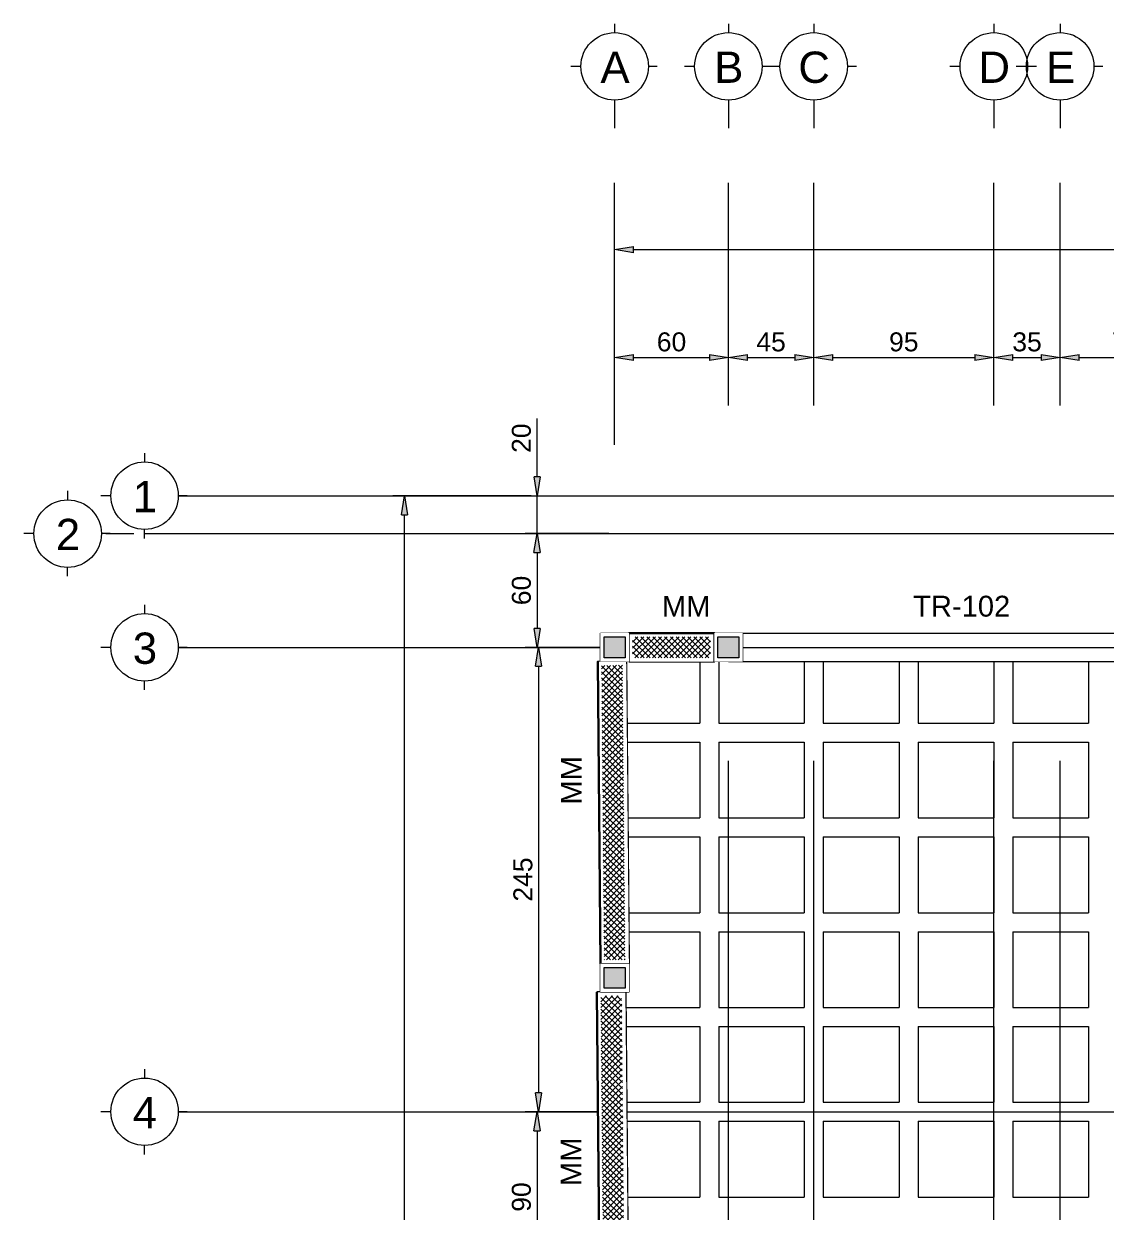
# Model space of a CAD drawing. Header units: metres. Extents: x -44 to 49.1, y -18.2 to 16.5.
# Drawn here: x -1.75 to 3.95, y 9.76 to 16.02 of the extents above; entities that cross this region are included whole.
import ezdxf
from ezdxf.enums import TextEntityAlignment as Align

# ---------------------------------------------------------------- set-up
doc = ezdxf.new("R2010")
doc.units = ezdxf.units.M
doc.set_wipeout_variables(frame=1)
doc.header["$PDMODE"] = 35
doc.linetypes.add('CENTER2', pattern=[1.125, 0.75, -0.125, 0.125, -0.125])
for name, color, linetype, lineweight in [('.S-Castillos', 1, 'Continuous', 5), ('.S-Cotas', 11, 'Continuous', 15), ('.S-Dimensiones', 11, 'Continuous', 15), ('.S-Ejes', 251, 'CENTER2', 5), ('.S-Muros', 1, 'Continuous', 30), ('.S-Nervaduras', 86, 'Continuous', 13), ('.S-Textos', 5, 'Continuous', 15), ('.S-Vigas_Concreto', 2, 'Continuous', 20)]:
    doc.layers.add(name, color=color, linetype=linetype, lineweight=lineweight)
doc.styles.add('General', font='arial.ttf')
doc.styles.add('Texto_Minimo', font='arial.ttf', dxfattribs={"height": 1.8})
doc.dimstyles.new('Generales', dxfattribs={"dimscale": 0, "dimtxt": 2, "dimasz": 2, "dimexe": 1.25, "dimexo": 0.625, "dimtad": 1, "dimdec": 0, "dimlfac": 100, "dimzin": 1, "dimdsep": 46, "dimtxsty": 'General', "dimblk": 'FLECHA', "dimcen": 2, "dimclrd": 11, "dimclre": 11, "dimclrt": 5, "dimadec": 0, "dimazin": 0, "dimtfac": 1, "dimtdec": 0, "dimtmove": 0, "dimatfit": 3, "dimfxl": 1, "dimlwd": 13, "dimlwe": 13, "dimarcsym": 0})

# ---------------------------------------------------------------- blocks, each defined once
blk = doc.blocks.new('*U33')
for p, q in [((0, 4.5), (0, 3.56)), ((-3.56, 0), (-4.63, 0)), ((4.5, 0), (3.56, 0)), ((0, -3.56), (0, -6.52))]:
    blk.add_line(p, q)
blk.add_circle((0, 0), 3.56)
at = {"color": 1, "style": 'General'}
blk.add_attdef('EJE', text='', height=3.3, dxfattribs=at).set_placement((0.04, -0.09), align=Align.MIDDLE_CENTER)
blk = doc.blocks.new('*U34')
for p, q in [((0, 4.5), (0, 3.56)), ((-3.56, 0), (-4.63, 0)), ((4.5, 0), (3.56, 0)), ((4.03, 0), (6.98, 0)), ((0, -4.5), (0, -3.56))]:
    blk.add_line(p, q)
blk.add_circle((0, 0), 3.56)
at = {"color": 1, "style": 'General'}
blk.add_attdef('EJE', text='', height=3.3, dxfattribs=at).set_placement((0.04, -0.09), align=Align.MIDDLE_CENTER)
blk = doc.blocks.new('FLECHA')
at = {"linetype": 'Continuous'}
blk.add_hatch(color=5, dxfattribs=at).paths.add_polyline_path([(0, 0), (-1, 0.1621), (-1, -0.1574)])
at = {"color": 5, "linetype": 'Continuous'}
blk.add_line((-1, 0.1621), (-1, -0.1574), dxfattribs=at)
blk.add_lwpolyline([(-1, 0.1621), (0, 0), (-1, -0.1574)], dxfattribs=at)
blk = doc.blocks.new('*D35')
at = {"layer": '.S-Dimensiones', "color": 11, "linetype": 'Continuous', "lineweight": 13, "transparency": 16777216}
for p, q in [((1.3639, 14.0124), (1.3639, 14.3237)), ((1.9639, 14.0124), (1.9639, 14.3237)), ((1.4639, 14.2612), (1.8639, 14.2612))]:
    blk.add_line(p, q, dxfattribs=at)
at = {"layer": 'Defpoints', "color": 0, "transparency": 16777216}
for p in [(1.9639, 14.2612), (1.3639, 13.9811), (1.9639, 13.9811)]:
    blk.add_point(p, dxfattribs=at)
at = {"layer": '.S-Dimensiones', "color": 11, "lineweight": 13, "transparency": 16777216, "xscale": 0.1, "yscale": 0.1, "zscale": 0.1, "rotation": 180}
blk.add_blockref('FLECHA', (1.3639, 14.2612), dxfattribs=at)
at = {"layer": '.S-Dimensiones', "color": 11, "lineweight": 13, "transparency": 16777216, "xscale": 0.1, "yscale": 0.1, "zscale": 0.1}
blk.add_blockref('FLECHA', (1.9639, 14.2612), dxfattribs=at)
at = {"layer": '.S-Dimensiones', "color": 5, "transparency": 16777216, "insert": (1.6639, 14.3435), "char_height": 0.1, "attachment_point": 5, "style": 'General'}
blk.add_mtext('60', dxfattribs=at)
blk = doc.blocks.new('*D36')
at = {"layer": '.S-Dimensiones', "color": 11, "linetype": 'Continuous', "lineweight": 13, "transparency": 16777216}
for p, q in [((1.9639, 14.0124), (1.9639, 14.3237)), ((2.4139, 14.013), (2.4139, 14.3237)), ((2.0639, 14.2612), (2.3139, 14.2612))]:
    blk.add_line(p, q, dxfattribs=at)
at = {"layer": 'Defpoints', "color": 0, "transparency": 16777216}
for p in [(2.4139, 14.2612), (1.9639, 13.9811), (2.4139, 13.9818)]:
    blk.add_point(p, dxfattribs=at)
at = {"layer": '.S-Dimensiones', "color": 11, "lineweight": 13, "transparency": 16777216, "xscale": 0.1, "yscale": 0.1, "zscale": 0.1, "rotation": 180}
blk.add_blockref('FLECHA', (1.9639, 14.2612), dxfattribs=at)
at = {"layer": '.S-Dimensiones', "color": 11, "lineweight": 13, "transparency": 16777216, "xscale": 0.1, "yscale": 0.1, "zscale": 0.1}
blk.add_blockref('FLECHA', (2.4139, 14.2612), dxfattribs=at)
at = {"layer": '.S-Dimensiones', "color": 5, "transparency": 16777216, "insert": (2.1889, 14.3433), "char_height": 0.1, "attachment_point": 5, "style": 'General'}
blk.add_mtext('45', dxfattribs=at)
blk = doc.blocks.new('*D37')
at = {"layer": '.S-Dimensiones', "color": 11, "linetype": 'Continuous', "lineweight": 13, "transparency": 16777216}
for p, q in [((2.4139, 14.013), (2.4139, 14.3237)), ((3.3639, 14.0161), (3.3639, 14.3237)), ((2.5139, 14.2612), (3.2639, 14.2612))]:
    blk.add_line(p, q, dxfattribs=at)
at = {"layer": 'Defpoints', "color": 0, "transparency": 16777216}
for p in [(3.3639, 14.2612), (2.4139, 13.9818), (3.3639, 13.9848)]:
    blk.add_point(p, dxfattribs=at)
at = {"layer": '.S-Dimensiones', "color": 11, "lineweight": 13, "transparency": 16777216, "xscale": 0.1, "yscale": 0.1, "zscale": 0.1, "rotation": 180}
blk.add_blockref('FLECHA', (2.4139, 14.2612), dxfattribs=at)
at = {"layer": '.S-Dimensiones', "color": 11, "lineweight": 13, "transparency": 16777216, "xscale": 0.1, "yscale": 0.1, "zscale": 0.1}
blk.add_blockref('FLECHA', (3.3639, 14.2612), dxfattribs=at)
at = {"layer": '.S-Dimensiones', "color": 5, "transparency": 16777216, "insert": (2.8889, 14.3435), "char_height": 0.1, "attachment_point": 5, "style": 'General'}
blk.add_mtext('95', dxfattribs=at)
blk = doc.blocks.new('*D38')
at = {"layer": '.S-Dimensiones', "color": 11, "linetype": 'Continuous', "lineweight": 13, "transparency": 16777216}
for p, q in [((3.3639, 14.0161), (3.3639, 14.3237)), ((3.7139, 14.022), (3.7139, 14.3237)), ((3.4639, 14.2612), (3.6139, 14.2612))]:
    blk.add_line(p, q, dxfattribs=at)
at = {"layer": 'Defpoints', "color": 0, "transparency": 16777216}
for p in [(3.7139, 14.2612), (3.3639, 13.9848), (3.7139, 13.9907)]:
    blk.add_point(p, dxfattribs=at)
at = {"layer": '.S-Dimensiones', "color": 11, "lineweight": 13, "transparency": 16777216, "xscale": 0.1, "yscale": 0.1, "zscale": 0.1, "rotation": 180}
blk.add_blockref('FLECHA', (3.3639, 14.2612), dxfattribs=at)
at = {"layer": '.S-Dimensiones', "color": 11, "lineweight": 13, "transparency": 16777216, "xscale": 0.1, "yscale": 0.1, "zscale": 0.1}
blk.add_blockref('FLECHA', (3.7139, 14.2612), dxfattribs=at)
at = {"layer": '.S-Dimensiones', "color": 5, "transparency": 16777216, "insert": (3.5389, 14.3435), "char_height": 0.1, "attachment_point": 5, "style": 'General'}
blk.add_mtext('35', dxfattribs=at)
blk = doc.blocks.new('*D39')
at = {"layer": '.S-Dimensiones', "color": 11, "linetype": 'Continuous', "lineweight": 13, "transparency": 16777216}
for p, q in [((3.7139, 14.022), (3.7139, 14.3237)), ((4.4139, 14.0312), (4.4139, 14.3237)), ((3.8139, 14.2612), (4.3139, 14.2612))]:
    blk.add_line(p, q, dxfattribs=at)
at = {"layer": 'Defpoints', "color": 0, "transparency": 16777216}
for p in [(4.4139, 14.2612), (3.7139, 13.9907), (4.4139, 14)]:
    blk.add_point(p, dxfattribs=at)
at = {"layer": '.S-Dimensiones', "color": 11, "lineweight": 13, "transparency": 16777216, "xscale": 0.1, "yscale": 0.1, "zscale": 0.1, "rotation": 180}
blk.add_blockref('FLECHA', (3.7139, 14.2612), dxfattribs=at)
at = {"layer": '.S-Dimensiones', "color": 11, "lineweight": 13, "transparency": 16777216, "xscale": 0.1, "yscale": 0.1, "zscale": 0.1}
blk.add_blockref('FLECHA', (4.4139, 14.2612), dxfattribs=at)
at = {"layer": '.S-Dimensiones', "color": 5, "transparency": 16777216, "insert": (4.0639, 14.3435), "char_height": 0.1, "attachment_point": 5, "style": 'General'}
blk.add_mtext('70', dxfattribs=at)
blk = doc.blocks.new('*D48')
at = {"layer": '.S-Dimensiones', "color": 11, "linetype": 'Continuous', "lineweight": 13, "transparency": 16777216}
for p, q in [((1.3639, 13.8001), (1.3639, 14.8932)), ((9.1139, 13.8001), (9.1139, 14.8932)), ((1.4639, 14.8307), (9.0139, 14.8307))]:
    blk.add_line(p, q, dxfattribs=at)
at = {"layer": 'Defpoints', "color": 0, "transparency": 16777216}
for p in [(9.1139, 14.8307), (1.3639, 13.7689), (9.1139, 13.7689)]:
    blk.add_point(p, dxfattribs=at)
at = {"layer": '.S-Dimensiones', "color": 11, "lineweight": 13, "transparency": 16777216, "xscale": 0.1, "yscale": 0.1, "zscale": 0.1, "rotation": 180}
blk.add_blockref('FLECHA', (1.3639, 14.8307), dxfattribs=at)
at = {"layer": '.S-Dimensiones', "color": 11, "lineweight": 13, "transparency": 16777216, "xscale": 0.1, "yscale": 0.1, "zscale": 0.1}
blk.add_blockref('FLECHA', (9.1139, 14.8307), dxfattribs=at)
at = {"layer": '.S-Dimensiones', "color": 5, "transparency": 16777216, "insert": (5.2389, 14.9128), "char_height": 0.1, "attachment_point": 5, "style": 'General'}
blk.add_mtext('775', dxfattribs=at)
blk = doc.blocks.new('*D49')
at = {"layer": '.S-Dimensiones', "color": 11, "linetype": 'Continuous', "lineweight": 13, "transparency": 16777216}
for p, q in [((1.3327, 13.3325), (0.8921, 13.3325)), ((0.9546, 13.2325), (0.9546, 12.8325)), ((1.3327, 12.7325), (0.8921, 12.7325))]:
    blk.add_line(p, q, dxfattribs=at)
at = {"layer": 'Defpoints', "color": 0, "transparency": 16777216}
for p in [(1.3639, 13.3325), (0.9546, 12.7325), (1.3639, 12.7325)]:
    blk.add_point(p, dxfattribs=at)
at = {"layer": '.S-Dimensiones', "color": 11, "lineweight": 13, "transparency": 16777216, "xscale": 0.1, "yscale": 0.1, "zscale": 0.1}
for p, rotation in [((0.9546, 13.3325), 90), ((0.9546, 12.7325), 270)]:
    blk.add_blockref('FLECHA', p, dxfattribs=dict(at, rotation=rotation))
at = {"layer": '.S-Dimensiones', "color": 5, "transparency": 16777216, "insert": (0.8723, 13.0325), "char_height": 0.1, "attachment_point": 5, "rotation": 90, "style": 'General'}
blk.add_mtext('60', dxfattribs=at)
blk = doc.blocks.new('*D50')
at = {"layer": '.S-Dimensiones', "color": 11, "linetype": 'Continuous', "lineweight": 13, "transparency": 16777216}
for p, q in [((1.3327, 12.7325), (0.9002, 12.7325)), ((0.9627, 12.6325), (0.9627, 10.3825)), ((1.3327, 10.2825), (0.9002, 10.2825))]:
    blk.add_line(p, q, dxfattribs=at)
at = {"layer": 'Defpoints', "color": 0, "transparency": 16777216}
for p in [(1.3639, 12.7325), (0.9627, 10.2825), (1.3639, 10.2825)]:
    blk.add_point(p, dxfattribs=at)
at = {"layer": '.S-Dimensiones', "color": 11, "lineweight": 13, "transparency": 16777216, "xscale": 0.1, "yscale": 0.1, "zscale": 0.1}
for p, rotation in [((0.9627, 12.7325), 90), ((0.9627, 10.2825), 270)]:
    blk.add_blockref('FLECHA', p, dxfattribs=dict(at, rotation=rotation))
at = {"layer": '.S-Dimensiones', "color": 5, "transparency": 16777216, "insert": (0.8804, 11.5075), "char_height": 0.1, "attachment_point": 5, "rotation": 90, "style": 'General'}
blk.add_mtext('245', dxfattribs=at)
blk = doc.blocks.new('*D51')
at = {"layer": '.S-Dimensiones', "color": 11, "linetype": 'Continuous', "lineweight": 13, "transparency": 16777216}
for p, q in [((1.3327, 10.2825), (0.8921, 10.2825)), ((0.9546, 10.1825), (0.9546, 9.4825)), ((1.3327, 9.3825), (0.8921, 9.3825))]:
    blk.add_line(p, q, dxfattribs=at)
at = {"layer": 'Defpoints', "color": 0, "transparency": 16777216}
for p in [(1.3639, 10.2825), (0.9546, 9.3825), (1.3639, 9.3825)]:
    blk.add_point(p, dxfattribs=at)
at = {"layer": '.S-Dimensiones', "color": 11, "lineweight": 13, "transparency": 16777216, "xscale": 0.1, "yscale": 0.1, "zscale": 0.1}
for p, rotation in [((0.9546, 10.2825), 90), ((0.9546, 9.3825), 270)]:
    blk.add_blockref('FLECHA', p, dxfattribs=dict(at, rotation=rotation))
at = {"layer": '.S-Dimensiones', "color": 5, "transparency": 16777216, "insert": (0.8723, 9.8325), "char_height": 0.1, "attachment_point": 5, "rotation": 90, "style": 'General'}
blk.add_mtext('90', dxfattribs=at)
blk = doc.blocks.new('*D66')
at = {"layer": '.S-Dimensiones', "color": 11, "linetype": 'Continuous', "lineweight": 13, "transparency": 16777216}
for p, q in [((0.9234, 13.5325), (0.1936, 13.5325)), ((0.2561, 0.983), (0.2561, 13.4325)), ((0.9234, 0.883), (0.1936, 0.883))]:
    blk.add_line(p, q, dxfattribs=at)
at = {"layer": 'Defpoints', "color": 0, "transparency": 16777216}
for p in [(0.2561, 13.5325), (0.9546, 13.5325), (0.9546, 0.883)]:
    blk.add_point(p, dxfattribs=at)
at = {"layer": '.S-Dimensiones', "color": 11, "lineweight": 13, "transparency": 16777216, "xscale": 0.1, "yscale": 0.1, "zscale": 0.1}
for p, rotation in [((0.2561, 13.5325), 90), ((0.2561, 0.883), 270)]:
    blk.add_blockref('FLECHA', p, dxfattribs=dict(at, rotation=rotation))
at = {"layer": '.S-Dimensiones', "color": 5, "transparency": 16777216, "insert": (0.1738, 7.2077), "char_height": 0.1, "attachment_point": 5, "rotation": 90, "style": 'General'}
blk.add_mtext('1265', dxfattribs=at)
blk = doc.blocks.new('*D67')
at = {"layer": '.S-Dimensiones', "color": 11, "linetype": 'Continuous', "lineweight": 13, "transparency": 16777216}
for p, q in [((0.9546, 13.6325), (0.9546, 13.9396)), ((-0.906, 13.5325), (1.0171, 13.5325)), ((0.9546, 13.3325), (0.9546, 13.5325)), ((1.3327, 13.3325), (0.8921, 13.3325)), ((0.9546, 13.2325), (0.9546, 13.1325))]:
    blk.add_line(p, q, dxfattribs=at)
at = {"layer": 'Defpoints', "color": 0, "transparency": 16777216}
for p in [(-0.9372, 13.5325), (0.9546, 13.5325), (1.3639, 13.3325)]:
    blk.add_point(p, dxfattribs=at)
at = {"layer": '.S-Dimensiones', "color": 11, "lineweight": 13, "transparency": 16777216, "xscale": 0.1, "yscale": 0.1, "zscale": 0.1}
for p, rotation in [((0.9546, 13.5325), 270), ((0.9546, 13.3325), 90)]:
    blk.add_blockref('FLECHA', p, dxfattribs=dict(at, rotation=rotation))
at = {"layer": '.S-Dimensiones', "color": 5, "transparency": 16777216, "insert": (0.8723, 13.836), "char_height": 0.1, "attachment_point": 5, "rotation": 90, "style": 'General'}
blk.add_mtext('20', dxfattribs=at)
blk = doc.blocks.new('*U168')
blk.add_lwpolyline([(-0.0751, -0.075), (-0.0751, 0.075), (0.0749, 0.075), (0.0749, -0.075), (-0.0751, -0.075)])
blk.add_wipeout([(-0.0751, -0.075), (0.0749, -0.075), (0.0749, 0.075), (-0.0751, 0.075)])
h = blk.add_hatch(color=256)
h.dxf.hatch_style = 1
h.paths.add_polyline_path([(-0.0551, -0.055), (-0.0551, 0.055), (0.0549, 0.055), (0.0549, -0.055)])
blk.add_lwpolyline([(-0.0551, -0.055), (-0.0551, 0.055), (0.0549, 0.055), (0.0549, -0.055)], close=True)
blk = doc.blocks.new('*U1098')
for points in [[(-0.5, -0.075), (-0.05, -0.075), (-0.05, 0.075), (-0.5, 0.075)], [(-0.48, -0.055), (-0.07, -0.055), (-0.07, 0.055), (-0.48, 0.055)]]:
    blk.add_lwpolyline(points, close=True)
blk.add_wipeout([(-0.5, -0.075), (-0.05, -0.075), (-0.05, 0.075), (-0.5, 0.075)])
at = {"linetype": 'ByBlock', "lineweight": 5}
h = blk.add_hatch(dxfattribs=at)
h.set_pattern_fill('ANSI37', color=2, scale=0.0069)
h.set_pattern_definition([(45, (-0.55, -3e-16), (-0.0154909, 0.0154909), []), (135, (-0.55, -3e-16), (-0.0154909, -0.0154909), [])])
h.paths.add_polyline_path([(-0.48, 0.055), (-0.48, -0.055), (-0.07, -0.055), (-0.07, 0.055)])
blk.add_line((-0.5, 0.075), (-0.05, 0.075))
blk = doc.blocks.new('*U1112')
for points in [[(-0.5, -0.0705), (1.5564, -0.0705), (1.5564, 0.0795), (-0.5, 0.0795)], [(-0.48, -0.0505), (1.5364, -0.0505), (1.5364, 0.0595), (-0.48, 0.0595)]]:
    blk.add_lwpolyline(points, close=True)
blk.add_wipeout([(-0.5, -0.0705), (1.5564, -0.0705), (1.5564, 0.0795), (-0.5, 0.0795)])
at = {"linetype": 'ByBlock', "lineweight": 5}
h = blk.add_hatch(dxfattribs=at)
h.set_pattern_fill('ANSI37', color=2, scale=0.0069)
h.set_pattern_definition([(45, (1.056388, 0.009042), (-0.01549094, 0.01549094), []), (135, (1.056388, 0.009042), (-0.01549094, -0.01549094), [])])
h.paths.add_polyline_path([(1.5364, -0.0505), (1.5364, 0.0595), (-0.48, 0.0595), (-0.48, -0.0505)])
blk.add_line((-0.5, 0.0795), (1.5564, 0.0795))
blk = doc.blocks.new('*U1111')
for points in [[(-0.5, -0.0705), (1.0938, -0.0705), (1.0938, 0.0795), (-0.5, 0.0795)], [(-0.48, -0.0505), (1.0738, -0.0505), (1.0738, 0.0595), (-0.48, 0.0595)]]:
    blk.add_lwpolyline(points, close=True)
blk.add_wipeout([(-0.5, -0.0705), (1.0938, -0.0705), (1.0938, 0.0795), (-0.5, 0.0795)])
at = {"linetype": 'ByBlock', "lineweight": 5}
h = blk.add_hatch(dxfattribs=at)
h.set_pattern_fill('ANSI37', color=2, scale=0.0069)
h.set_pattern_definition([(45, (0.593775, 0.009042), (-0.01549094, 0.01549094), []), (135, (0.593775, 0.009042), (-0.01549094, -0.01549094), [])])
h.paths.add_polyline_path([(1.0738, -0.0505), (1.0738, 0.0595), (-0.48, 0.0595), (-0.48, -0.0505)])
blk.add_line((-0.5, 0.0795), (1.0938, 0.0795))

msp = doc.modelspace()

# ---------------------------------------------------------------- linework, layer by layer
at = {"layer": '.S-Ejes', "ltscale": 15}
for p, q in [((1.3639, 0.883), (1.3639, 15.1829)), ((1.9639, 0.883), (1.9639, 15.1829)), ((2.4139, 0.883), (2.4139, 15.1829)), ((3.3639, 0.883), (3.3639, 15.1829)), ((3.7139, 0.883), (3.7139, 15.1829)), ((-0.9372, 13.5325), (9.1139, 13.5325)), ((-1.1154, 13.3325), (9.1139, 13.3325)), ((-0.9372, 12.7325), (9.1139, 12.7325)), ((-0.9372, 10.2825), (9.1139, 10.2825))]:
    msp.add_line(p, q, dxfattribs=at)
at = {"layer": '.S-Nervaduras'}
for p, q in [((1.8139, 12.7325), (1.8139, 12.3325)), ((1.9139, 12.7325), (1.9139, 12.3325)), ((2.3639, 12.6575), (2.3639, 12.3325)), ((2.4639, 12.6575), (2.4639, 12.3325)), ((2.8639, 12.6575), (2.8639, 12.3325)), ((2.9639, 12.6575), (2.9639, 12.3325)), ((3.3639, 12.6575), (3.3639, 12.3325)), ((3.4639, 12.6575), (3.4639, 12.3325)), ((3.8639, 12.6575), (3.8639, 12.3325)), ((1.3639, 12.3325), (1.8139, 12.3325)), ((1.9139, 12.3325), (2.3639, 12.3325)), ((2.4639, 12.3325), (2.8639, 12.3325)), ((2.9639, 12.3325), (3.3639, 12.3325)), ((3.4639, 12.3325), (3.8639, 12.3325)), ((1.3639, 12.2325), (1.8139, 12.2325)), ((1.8139, 12.2325), (1.8139, 11.8325)), ((1.9139, 12.2325), (1.9139, 11.8325)), ((1.9139, 12.2325), (2.3639, 12.2325)), ((2.3639, 12.2325), (2.3639, 11.8325)), ((2.4639, 12.2325), (2.4639, 11.8325)), ((2.4639, 12.2325), (2.8639, 12.2325)), ((2.8639, 12.2325), (2.8639, 11.8325)), ((2.9639, 12.2325), (2.9639, 11.8325)), ((2.9639, 12.2325), (3.3639, 12.2325)), ((3.3639, 12.2325), (3.3639, 11.8325)), ((3.4639, 12.2325), (3.4639, 11.8325)), ((3.4639, 12.2325), (3.8639, 12.2325)), ((3.8639, 12.2325), (3.8639, 11.8325)), ((1.3639, 11.8325), (1.8139, 11.8325)), ((1.9139, 11.8325), (2.3639, 11.8325)), ((2.4639, 11.8325), (2.8639, 11.8325)), ((2.9639, 11.8325), (3.3639, 11.8325)), ((3.4639, 11.8325), (3.8639, 11.8325)), ((1.3639, 11.7325), (1.8139, 11.7325)), ((1.8139, 11.7325), (1.8139, 11.3325)), ((1.9139, 11.7325), (1.9139, 11.3325)), ((1.9139, 11.7325), (2.3639, 11.7325)), ((2.3639, 11.7325), (2.3639, 11.3325)), ((2.4639, 11.7325), (2.4639, 11.3325)), ((2.4639, 11.7325), (2.8639, 11.7325)), ((2.8639, 11.7325), (2.8639, 11.3325)), ((2.9639, 11.7325), (2.9639, 11.3325)), ((2.9639, 11.7325), (3.3639, 11.7325)), ((3.3639, 11.7325), (3.3639, 11.3325)), ((3.4639, 11.7325), (3.4639, 11.3325)), ((3.4639, 11.7325), (3.8639, 11.7325)), ((3.8639, 11.7325), (3.8639, 11.3325)), ((1.3639, 11.3325), (1.8139, 11.3325)), ((1.9139, 11.3325), (2.3639, 11.3325)), ((2.4639, 11.3325), (2.8639, 11.3325)), ((2.9639, 11.3325), (3.3639, 11.3325)), ((3.4639, 11.3325), (3.8639, 11.3325)), ((1.3639, 11.2325), (1.8139, 11.2325)), ((1.8139, 11.2325), (1.8139, 10.8325)), ((1.9139, 11.2325), (1.9139, 10.8325)), ((1.9139, 11.2325), (2.3639, 11.2325)), ((2.3639, 11.2325), (2.3639, 10.8325)), ((2.4639, 11.2325), (2.4639, 10.8325)), ((2.4639, 11.2325), (2.8639, 11.2325)), ((2.8639, 11.2325), (2.8639, 10.8325)), ((2.9639, 11.2325), (2.9639, 10.8325)), ((2.9639, 11.2325), (3.3639, 11.2325)), ((3.3639, 11.2325), (3.3639, 10.8325)), ((3.4639, 11.2325), (3.4639, 10.8325)), ((3.4639, 11.2325), (3.8639, 11.2325)), ((3.8639, 11.2325), (3.8639, 10.8325)), ((1.3639, 10.8325), (1.8139, 10.8325)), ((1.9139, 10.8325), (2.3639, 10.8325)), ((2.4639, 10.8325), (2.8639, 10.8325)), ((2.9639, 10.8325), (3.3639, 10.8325)), ((3.4639, 10.8325), (3.8639, 10.8325)), ((1.3639, 10.7325), (1.8139, 10.7325)), ((1.8139, 10.7325), (1.8139, 10.3325)), ((1.9139, 10.7325), (1.9139, 10.3325)), ((1.9139, 10.7325), (2.3639, 10.7325)), ((2.3639, 10.7325), (2.3639, 10.3325)), ((2.4639, 10.7325), (2.4639, 10.3325)), ((2.4639, 10.7325), (2.8639, 10.7325)), ((2.8639, 10.7325), (2.8639, 10.3325)), ((2.9639, 10.7325), (2.9639, 10.3325)), ((2.9639, 10.7325), (3.3639, 10.7325)), ((3.3639, 10.7325), (3.3639, 10.3325)), ((3.4639, 10.7325), (3.4639, 10.3325)), ((3.4639, 10.7325), (3.8639, 10.7325)), ((3.8639, 10.7325), (3.8639, 10.3325)), ((1.3639, 10.3325), (1.8139, 10.3325)), ((1.9139, 10.3325), (2.3639, 10.3325)), ((2.4639, 10.3325), (2.8639, 10.3325)), ((2.9639, 10.3325), (3.3639, 10.3325)), ((3.4639, 10.3325), (3.8639, 10.3325)), ((1.3639, 10.2325), (1.8139, 10.2325)), ((1.8139, 10.2325), (1.8139, 9.8325)), ((1.9139, 10.2325), (1.9139, 9.8325)), ((1.9139, 10.2325), (2.3639, 10.2325)), ((2.3639, 10.2325), (2.3639, 9.8325)), ((2.4639, 10.2325), (2.4639, 9.8325)), ((2.4639, 10.2325), (2.8639, 10.2325)), ((2.8639, 10.2325), (2.8639, 9.8325)), ((2.9639, 10.2325), (2.9639, 9.8325)), ((2.9639, 10.2325), (3.3639, 10.2325)), ((3.3639, 10.2325), (3.3639, 9.8325)), ((3.4639, 10.2325), (3.4639, 9.8325)), ((3.4639, 10.2325), (3.8639, 10.2325)), ((3.8639, 10.2325), (3.8639, 9.8325)), ((1.3639, 9.8325), (1.8139, 9.8325)), ((1.9139, 9.8325), (2.3639, 9.8325)), ((2.4639, 9.8325), (2.8639, 9.8325)), ((2.9639, 9.8325), (3.3639, 9.8325)), ((3.4639, 9.8325), (3.8639, 9.8325))]:
    msp.add_line(p, q, dxfattribs=at)
at = {"layer": '.S-Vigas_Concreto'}
for p, q in [((1.9639, 12.8075), (4.4139, 12.8075)), ((1.9639, 12.6575), (4.4139, 12.6575))]:
    msp.add_line(p, q, dxfattribs=at)

# ---------------------------------------------------------------- block references
at = {"layer": '.S-Cotas', "xscale": 0.05, "yscale": 0.05, "zscale": 0.05}
for name, p, values in [('*U33', (1.3639, 15.7975), {'EJE': 'A'}), ('*U33', (1.9639, 15.7975), {'EJE': 'B'}), ('*U33', (2.4139, 15.7975), {'EJE': 'C'}), ('*U33', (3.3639, 15.7975), {'EJE': 'D'}), ('*U33', (3.7139, 15.7975), {'EJE': 'E'}), ('*U34', (-1.1154, 13.5325), {'EJE': '1'}), ('*U34', (-1.5213, 13.3325), {'EJE': '2'}), ('*U34', (-1.1154, 12.7325), {'EJE': '3'}), ('*U34', (-1.1154, 10.2825), {'EJE': '4'})]:
    msp.add_blockref(name, p, dxfattribs=at).add_auto_attribs(values)

# ---------------------------------------------------------------- texts
at = {"layer": '.S-Textos', "style": 'General'}
msp.add_text('MM', height=0.11, dxfattribs=at).set_placement((1.6132, 12.8936))
at = {"layer": '.S-Textos', "ltscale": 0.5, "style": 'Texto_Minimo'}
msp.add_text('TR-102', height=0.11, dxfattribs=at).set_placement((2.938, 12.8947))
at = {"layer": '.S-Textos', "style": 'General'}
for p in [(1.1903, 11.9029), (1.1885, 9.8902)]:
    msp.add_text('MM', height=0.11, rotation=90, dxfattribs=at).set_placement(p)

# ---------------------------------------------------------------- dimensions: what is measured, and where the dimension line sits
at = {"layer": '.S-Dimensiones'}
for base, p1, p2, picture, middle in [((9.1139, 14.8307), (1.3639, 13.7689), (9.1139, 13.7689), '*D48', (5.2389, 14.9128)), ((1.9639, 14.2612), (1.3639, 13.9811), (1.9639, 13.9811), '*D35', (1.6639, 14.3435)), ((2.4139, 14.2612), (1.9639, 13.9811), (2.4139, 13.9818), '*D36', (2.1889, 14.3433)), ((3.3639, 14.2612), (2.4139, 13.9818), (3.3639, 13.9848), '*D37', (2.8889, 14.3435)), ((3.7139, 14.2612), (3.3639, 13.9848), (3.7139, 13.9907), '*D38', (3.5389, 14.3435)), ((4.4139, 14.2612), (3.7139, 13.9907), (4.4139, 14), '*D39', (4.0639, 14.3435))]:
    dim = msp.add_linear_dim(base=base, p1=p1, p2=p2, dimstyle='Generales', dxfattribs=at)
    dim.commit()
    dim.dimension.update_dxf_attribs({"geometry": picture, "text_midpoint": middle})
for base, p1, p2, picture, middle in [((0.9546, 13.5325), (1.3639, 13.3325), (-0.9372, 13.5325), '*D67', (0.8723, 13.836)), ((0.2561, 13.5325), (0.9546, 0.883), (0.9546, 13.5325), '*D66', (0.1738, 7.2077)), ((0.9546, 12.7325), (1.3639, 13.3325), (1.3639, 12.7325), '*D49', (0.8723, 13.0325)), ((0.9627, 10.2825), (1.3639, 12.7325), (1.3639, 10.2825), '*D50', (0.8804, 11.5075)), ((0.9546, 9.3825), (1.3639, 10.2825), (1.3639, 9.3825), '*D51', (0.8723, 9.8325))]:
    dim = msp.add_linear_dim(base=base, p1=p1, p2=p2, angle=90, dimstyle='Generales', dxfattribs=at)
    dim.commit()
    dim.dimension.update_dxf_attribs({"geometry": picture, "text_midpoint": middle})

# ---------------------------------------------------------------- next in the draw order: block references
at = {"layer": '.S-Muros'}
msp.add_blockref('*U1098', (1.9389, 12.7325), dxfattribs=at)
at = {"layer": '.S-Muros', "rotation": 90.51807681764198}
msp.add_blockref('*U1112', (1.3639, 9.3574), dxfattribs=at)

# ---------------------------------------------------------------- next in the draw order: block references
at = {"layer": '.S-Castillos', "ltscale": 0.5}
msp.add_blockref('*U168', (1.964, 12.7325), dxfattribs=at)
at = {"layer": '.S-Muros', "rotation": 90.51807681761949}
msp.add_blockref('*U1111', (1.3639, 11.5637), dxfattribs=at)

# ---------------------------------------------------------------- next in the draw order: block references
at = {"layer": '.S-Castillos', "ltscale": 0.5}
for p in [(1.364, 12.7325), (1.3641, 10.9888)]:
    msp.add_blockref('*U168', p, dxfattribs=at)

doc.saveas('drawing.dxf')
